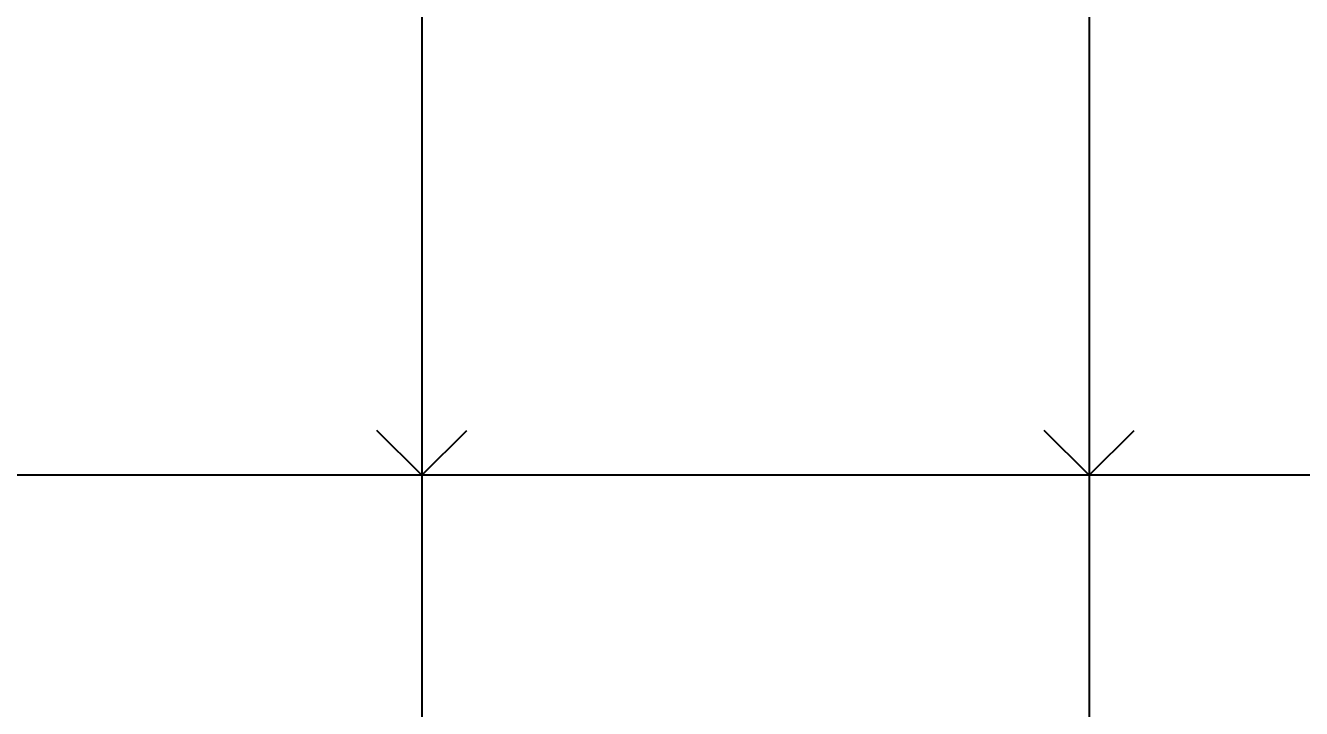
# Model space of a CAD drawing. Header units: inches. Extents: x -16404 to 14624, y -1591 to 16152.
# Drawn here: x 9789.5 to 10129.8, y 6285.8 to 6468 of the extents above; entities that cross this region are included whole.
import ezdxf
from ezdxf import colors
from ezdxf.entities.mleader import LeaderData, LeaderLine
from ezdxf.math import Vec2, Vec3

# ---------------------------------------------------------------- set-up
doc = ezdxf.new("R2010")
doc.units = ezdxf.units.IN
doc.header["$LTSCALE"] = 24
doc.header["$MEASUREMENT"] = 0
doc.linetypes.add('DASHED2', pattern=[0.375, 0.25, -0.125])
doc.layers.get('0').update_dxf_attribs({"linetype": 'CONTINUOUS'})
doc.layers.add('DESIGNER COMMENTS', color=221, linetype='CONTINUOUS', plot=False)
doc.layers.add('S-ANNO-GRID-NONPLOT', color=251, linetype='CONTINUOUS', plot=False)
doc.styles.add('Arial', font='arial.ttf', dxfattribs={"width": 0.85})

# ---------------------------------------------------------------- blocks, each defined once
blk = doc.blocks.new('Se_30x42_DETAILS_GRID')
for p, q in [((14.828, 21.75), (14.828, 14.5)), ((22.242, 21.75), (22.242, 14.5)), ((14.828, 14.5), (15.328, 15)), ((22.242, 14.5), (22.742, 15)), ((14.828, 14.5), (7.414, 14.5)), ((22.242, 14.5), (14.828, 14.5)), ((14.828, 14.5), (14.828, 7.25)), ((29.656, 14.5), (22.242, 14.5)), ((22.242, 14.5), (22.242, 7.25))]:
    blk.add_line(p, q)
at = {"linetype": 'DASHED2', "ltscale": 0.5}
for p, q in [((14.828, 14.5), (14.328, 15)), ((22.242, 14.5), (21.742, 15))]:
    blk.add_line(p, q, dxfattribs=at)
blk = doc.blocks.new('_Open90')
at = {"color": 0, "linetype": 'ByBlock', "lineweight": -2}
for p, q in [((0, 0), (-1, 0)), ((-0.5, 0.5), (0, 0)), ((0, 0), (-0.5, -0.5))]:
    blk.add_line(p, q, dxfattribs=at)

msp = doc.modelspace()

# ---------------------------------------------------------------- block references
at = {"layer": 'S-ANNO-GRID-NONPLOT', "xscale": 24, "yscale": 24, "zscale": 24}
msp.add_blockref('Se_30x42_DETAILS_GRID', (9539.38816, 6000), dxfattribs=at)

# ---------------------------------------------------------------- leaders
at = {"layer": 'DESIGNER COMMENTS'}
ml = msp.add_multileader_mtext('Standard', dxfattribs=at)
ml.set_content('\\A1;{\\L\\C256;IMPORTANT DESIGNER NOTE:\\l IF YOUR LEDGER DOES NOT ALLOW FOR THE FULL DEPTH OF NAILS SPECIFIED IN THIS CHART.  USE THE CHART TO THE RIGHT AND APPLY ALLOWABLE LOAD REDUCTION FACTOR (REF. PG. 22 OF SIMPSON CATALOG C-C-2019)}', color=4, style='Arial')
ml.set_leader_properties(color=256)
ml.set_arrow_properties(name='OPEN90')
ml.build(insert=Vec2(0, 0))
ml.multileader.update_dxf_attribs({"dogleg_length": 0.36, "arrow_head_size": 5.25, "scale": 48})
ctx = ml.context
ctx.base_point, ctx.scale, ctx.char_height, ctx.arrow_head_size, ctx.landing_gap_size, ctx.plane_origin = Vec3(7749.57679, 7516.2281), 48, 6, 5.25, 4.32, Vec3(7940.50091, 7764.19966)
notes = []
notes.append((ctx, [(0, (0, 0, 0), (0, 0), (1, 0), 1, [])]))
ctx.mtext.insert, ctx.mtext.width, ctx.mtext.defined_height, ctx.mtext.flow_direction = Vec3(7753.89679, 7520.11009), 143.1324041, 28.50097, 5
for ctx, leaders in notes:
    for number, flags, end, landing, length, lines in leaders:
        leader = LeaderData()
        leader.index, (leader.has_last_leader_line, leader.has_dogleg_vector, leader.attachment_direction) = number, flags
        leader.last_leader_point, leader.dogleg_vector, leader.dogleg_length = Vec3(end), Vec3(landing), length
        for number, points, colour, breaks in lines:
            line = LeaderLine()
            line.index, line.vertices, line.color, line.breaks = number, Vec3.list(points), colors.encode_raw_color(colour), breaks
            leader.lines.append(line)
        ctx.leaders.append(leader)

doc.saveas('drawing.dxf')
